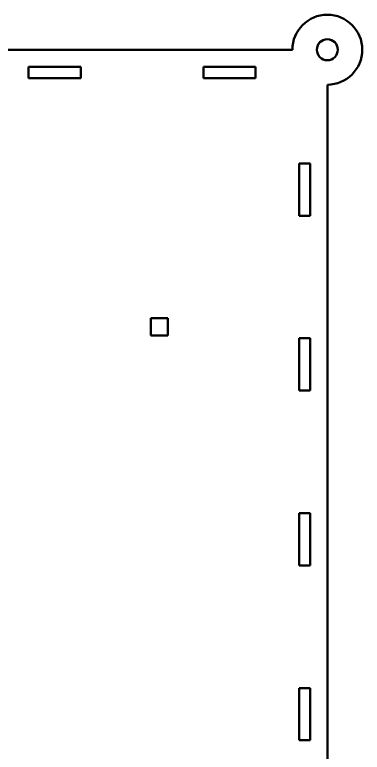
# Model space of a CAD drawing. Header units: millimetres. Extents: x 442 to 1000, y 321 to 663.
# Drawn here: x 618.9 to 718.4, y 452.5 to 663.4 of the extents above; entities that cross this region are included whole.
import ezdxf

# ---------------------------------------------------------------- set-up
doc = ezdxf.new("R2010")
doc.units = ezdxf.units.MM
doc.layers.add('Visible (ANSI)', color=7, linetype='Continuous', lineweight=50)

msp = doc.modelspace()

# ---------------------------------------------------------------- linework, layer by layer
at = {"layer": 'Visible (ANSI)', "color": 1}
for p, q in [((462.37, 653.42), (698.37, 653.42)), ((637.84, 648.52), (622.89, 648.52)), ((622.89, 648.52), (622.89, 645.32)), ((637.84, 645.32), (637.84, 648.52)), ((687.84, 648.52), (672.89, 648.52)), ((672.89, 648.52), (672.89, 645.32)), ((687.84, 645.32), (687.84, 648.52)), ((622.89, 645.32), (637.84, 645.32)), ((672.89, 645.32), (687.84, 645.32)), ((708.37, 643.42), (708.37, 341.42)), ((703.47, 620.9), (700.27, 620.9)), ((700.27, 620.9), (700.27, 605.95)), ((703.47, 605.95), (703.47, 620.9)), ((700.27, 605.95), (703.47, 605.95)), ((662.69, 576.62), (657.84, 576.62)), ((657.84, 576.62), (657.84, 571.67)), ((662.69, 571.67), (662.69, 576.62)), ((657.84, 571.67), (662.69, 571.67)), ((703.47, 570.9), (700.27, 570.9)), ((700.27, 570.9), (700.27, 555.95)), ((703.47, 555.95), (703.47, 570.9)), ((700.27, 555.95), (703.47, 555.95)), ((703.47, 520.9), (700.27, 520.9)), ((700.27, 520.9), (700.27, 505.95)), ((703.47, 505.95), (703.47, 520.9)), ((700.27, 505.95), (703.47, 505.95)), ((703.47, 470.9), (700.27, 470.9)), ((700.27, 470.9), (700.27, 455.95)), ((703.47, 455.95), (703.47, 470.9)), ((700.27, 455.95), (703.47, 455.95))]:
    msp.add_line(p, q, dxfattribs=at)
msp.add_circle((708.37, 653.42), 3, dxfattribs=at)
msp.add_arc((708.37, 653.42), 10, 270, 180, dxfattribs=at)

doc.saveas('drawing.dxf')
